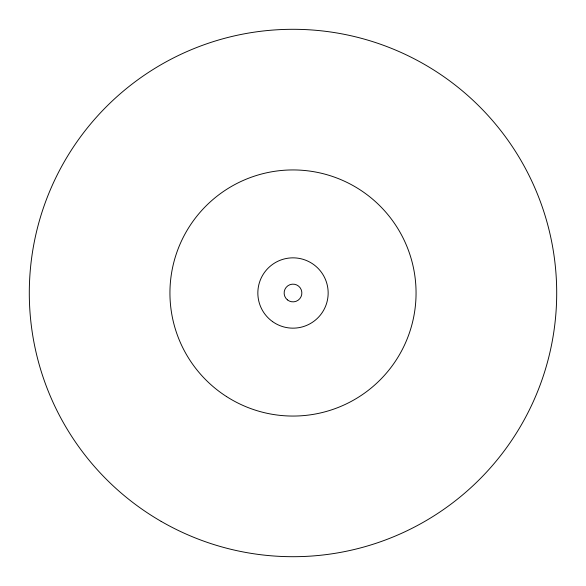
<?xml version="1.0" encoding="UTF-8"?>
<svg xmlns="http://www.w3.org/2000/svg" width="586" height="586" viewBox="0 0 586 586"><rect width="100%" height="100%" fill="white"/><g stroke="black" fill="none" stroke-linecap="round" stroke-linejoin="round"><path stroke-width="0.88" d="M161.15 521.372A263.7 263.7 0 0 0 556.7 293A263.7 263.7 0 0 0 161.15 64.628A263.7 263.7 0 0 0 161.15 521.372M272.658 321.677A35.16 35.16 0 0 0 328.006 296.274A35.16 35.16 0 0 0 278.335 261.048A35.16 35.16 0 0 0 272.658 321.677M226.65 396.641A123.06 123.06 0 0 0 415.928 298.64A123.06 123.06 0 0 0 236.414 183.718A123.06 123.06 0 0 0 226.65 396.641M287.404 299.871A8.856 8.856 0 0 0 301.746 294.406A8.856 8.856 0 0 0 289.85 284.723A8.856 8.856 0 0 0 287.404 299.871"/></g></svg>
